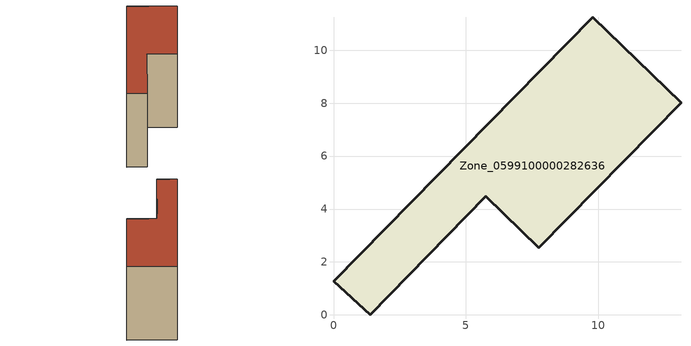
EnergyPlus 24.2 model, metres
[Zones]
Zone_0599100000282636
 floor ground (C_G): 5.75,4.49 1.38,0 0,1.28 9.79,11.25 13.13,8.01 7.76,2.54 z0
 wall outside (C_F): 9.79,11.25 0,1.28 1.38,0 5.75,4.49 7.76,2.54 13.13,8.01 9.79,11.25 z0:8.22
 roof outside (C_R): 13.13,8.01 9.79,11.25 0,1.28 1.38,0 5.75,4.49 7.76,2.54 z8.22
[BUILDING]
Pand.0599100000282636: North Axis=0; Terrain=City; Loads Convergence Tolerance Value=0.04; Temperature Convergence Tolerance Value=0.4; Solar Distribution=FullExterior; Maximum Number of Warmup Days=25; Minimum Number of Warmup Days=1
[Site:Location]
Rotterdam.The.Hague.AP_ZH_NLD Design_Conditions: Latitude=51.96; Longitude=4.45; Time Zone=1; Elevation=-4.5
[SITE:GROUNDTEMPERATURE:BUILDINGSURFACE]
18, 18, 18, 18, 18, 18, 18, 18, 18, 18, 18, 18
[MATERIAL] Thermal Absorptance=0.9; Solar Absorptance=0.7; Visible Absorptance=0.7
Name | Roughness | Thickness | Conductivity | Density | Specific Heat
G.TI.1946 | MediumSmooth | 0.15 | 1 | 540 | 1210
F.TI.1946 | Rough | 0.3 | 0.857143 | 1920 | 840
R.TI.1946 | MediumRough | 0.2 | 0.1 | 1500 | 1000
[CONSTRUCTION]
C_G: G.TI.1946
C_F: F.TI.1946
C_R: R.TI.1946
[ZONE]
Zone_0599100000282636: Type=1; Multiplier=1; Ceiling Height=Autocalculate; Volume=Autocalculate; Floor Area=autocalculate; Part of Total Floor Area=Yes
[ZONEINFILTRATION:DESIGNFLOWRATE]
Infil_Zone_0599100000282636: Zone or ZoneList or Space or SpaceList=Zone_0599100000282636; Schedule=AlwaysOn; Design Flow Rate Calculation Method=Flow/Area; Flow Rate per Floor Area=0.003; Constant Term Coefficient=1; Temperature Term Coefficient=0; Velocity Term Coefficient=0; Velocity Squared Term Coefficient=0
[HVACTEMPLATE:ZONE:IDEALLOADSAIRSYSTEM]
Zone_0599100000282636: Maximum Heating Supply Air Temperature=50; Minimum Cooling Supply Air Temperature=13; Maximum Heating Supply Air Humidity Ratio=0.0156; Minimum Cooling Supply Air Humidity Ratio=0.0077; Heating Limit=NoLimit; Cooling Limit=NoLimit; Dehumidification Control Type=ConstantSensibleHeatRatio; Cooling Sensible Heat Ratio=0.7; Dehumidification Setpoint=60; Humidification Control Type=None; Humidification Setpoint=30; Outdoor Air Method=None; Outdoor Air Flow Rate per Person=0.00944; Outdoor Air Flow Rate per Zone Floor Area=0; Outdoor Air Flow Rate per Zone=0; Demand Controlled Ventilation Type=None; Outdoor Air Economizer Type=NoEconomizer; Heat Recovery Type=None; Sensible Heat Recovery Effectiveness=0.7; Latent Heat Recovery Effectiveness=0.65
[ZONECONTROL:THERMOSTAT]
ThermostatControl_Zone_0599100000282636: Zone or ZoneList=Zone_0599100000282636; Control Type Schedule=DualSetpointControlType; Control 1=Thermostat_Zone_0599100000282636; Temperature Difference Between Cutout And Setpoint=0
[THERMOSTATSETPOINT:DUALSETPOINT]
Thermostat_Zone_0599100000282636: Heating Setpoint Temperature Schedule=HeatingSetpoint_Zone_0599100000282636; Cooling Setpoint Temperature Schedule=CoolingSetpoint_Zone_0599100000282636
[SCHEDULE:COMPACT]
HeatingSetpoint_Zone_0599100000282636: Through: 12/31, For: AllDays, Until: 24:00, 21
CoolingSetpoint_Zone_0599100000282636: Through: 12/31, For: AllDays, Until: 24:00, 24
DualSetpointControlType: Through: 12/31, For: AllDays, Until: 24:00, 4
AlwaysOn: Through: 12/31, For: AllDays, Until: 24:00, 1
